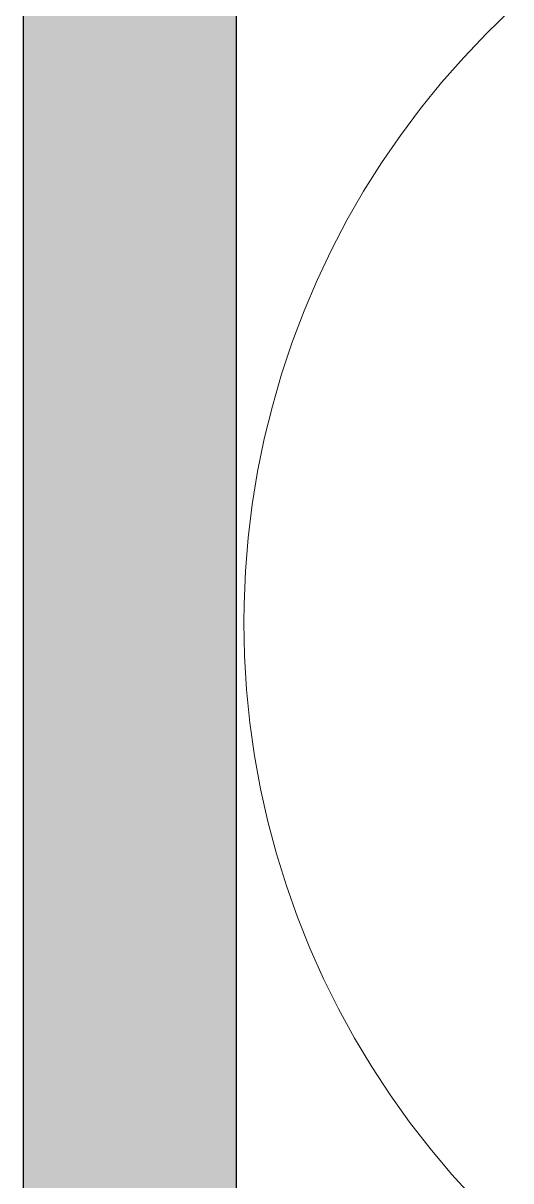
# Model space of a CAD drawing. Header units: millimetres. Extents: x 155927 to 317870, y -36033 to 97293.
# Drawn here: x 175599 to 175832, y 12039 to 12593 of the extents above; entities that cross this region are included whole.
import ezdxf

# ---------------------------------------------------------------- set-up
doc = ezdxf.new("R2010")
doc.units = ezdxf.units.MM
doc.header["$MEASUREMENT"] = 0
for name, color, linetype, lineweight in [('A-WALL-PATT', 7, 'CONTINUOUS', 9), ('I-FURN', 8, 'CONTINUOUS', 9), ('I-WALL', 7, 'CONTINUOUS', 9)]:
    doc.layers.add(name, color=color, linetype=linetype, lineweight=lineweight)

msp = doc.modelspace()

# ---------------------------------------------------------------- hatches: boundary and pattern name
at = {"layer": 'A-WALL-PATT'}
msp.add_hatch(color=256, dxfattribs=at).paths.add_polyline_path([(175598.83, 9369.61), (175700.83, 9369.61), (175700.83, 13505.61), (175598.83, 13505.61), (175598.83, 9384.21)], flags=0)

# ---------------------------------------------------------------- linework, layer by layer
at = {"layer": 'I-FURN'}
for p, q in [((175831.88, 12598.89), (175820.39, 12587.76)), ((175820.39, 12587.76), (175809.35, 12576.18)), ((175809.35, 12576.18), (175798.78, 12564.17)), ((175798.78, 12564.17), (175788.7, 12551.75)), ((175788.7, 12551.75), (175779.12, 12538.93)), ((175779.12, 12538.93), (175770.07, 12525.74)), ((175770.07, 12525.74), (175761.55, 12512.2)), ((175761.55, 12512.2), (175753.58, 12498.32)), ((175753.58, 12498.32), (175746.17, 12484.15)), ((175746.17, 12484.15), (175739.33, 12469.68)), ((175739.33, 12469.68), (175733.07, 12454.96)), ((175733.07, 12454.96), (175727.42, 12439.99)), ((175727.42, 12439.99), (175722.36, 12424.81)), ((175722.36, 12424.81), (175717.91, 12409.44)), ((175717.91, 12409.44), (175714.08, 12393.91)), ((175714.08, 12393.91), (175710.88, 12378.23)), ((175710.88, 12378.23), (175708.31, 12362.44)), ((175708.31, 12362.44), (175706.37, 12346.56)), ((175706.37, 12346.56), (175705.06, 12330.62)), ((175705.06, 12330.62), (175704.4, 12314.63)), ((175704.4, 12314.63), (175704.3, 12306)), ((175704.3, 12306), (175704.62, 12290)), ((175704.62, 12290), (175705.58, 12274.03)), ((175705.58, 12274.03), (175707.18, 12258.11)), ((175707.18, 12258.11), (175709.41, 12242.27)), ((175709.41, 12242.27), (175712.28, 12226.53)), ((175712.28, 12226.53), (175715.77, 12210.91)), ((175715.77, 12210.91), (175719.88, 12195.45)), ((175719.88, 12195.45), (175724.61, 12180.17)), ((175724.61, 12180.17), (175729.95, 12165.09)), ((175729.95, 12165.09), (175735.88, 12150.23)), ((175735.88, 12150.23), (175742.4, 12135.62)), ((175742.4, 12135.62), (175749.51, 12121.28)), ((175749.51, 12121.28), (175757.18, 12107.24)), ((175757.18, 12107.24), (175765.4, 12093.52)), ((175765.4, 12093.52), (175774.17, 12080.14)), ((175774.17, 12080.14), (175783.47, 12067.12)), ((175783.47, 12067.12), (175793.27, 12054.48)), ((175793.27, 12054.48), (175803.58, 12042.24)), ((175803.58, 12042.24), (175814.37, 12030.43))]:
    msp.add_line(p, q, dxfattribs=at)
at = {"layer": 'I-WALL', "lineweight": 30}
for p, q in [((175598.83, 13505.61), (175598.83, 9369.61)), ((175700.83, 9369.61), (175700.83, 13505.61))]:
    msp.add_line(p, q, dxfattribs=at)

doc.saveas('drawing.dxf')
